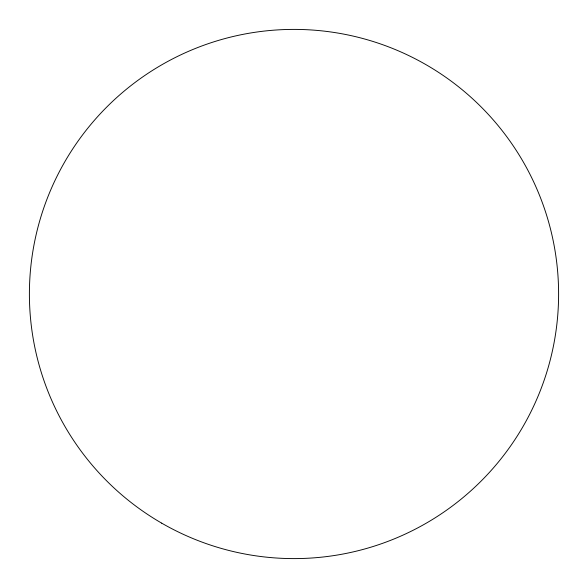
<?xml version="1.0" encoding="UTF-8"?>
<svg xmlns="http://www.w3.org/2000/svg" width="588" height="588" viewBox="0 0 588 588"><rect width="100%" height="100%" fill="white"/><g stroke="black" fill="none" stroke-linecap="round" stroke-linejoin="round"><path stroke-width="0.88" d="M161.7 523.151A264.6 264.6 0 0 0 558.6 294A264.6 264.6 0 0 0 161.7 64.849A264.6 264.6 0 0 0 161.7 523.151"/></g></svg>
